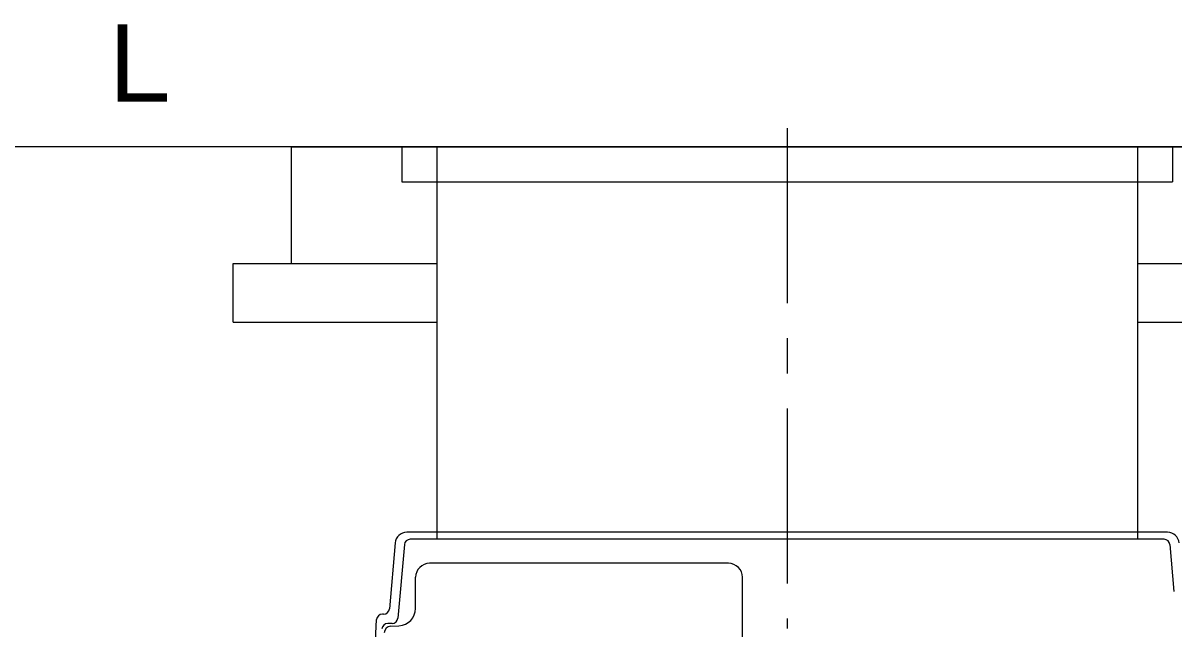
# Model space of a CAD drawing. Units: millimetres, scale not verified. Extents: x -9828 to 7490, y -6967 to 5111.
# Drawn here: x -5852 to -4866, y -2599 to -2080 of the extents above; entities that cross this region are included whole.
import ezdxf
from ezdxf.enums import TextEntityAlignment as Align

# ---------------------------------------------------------------- set-up
doc = ezdxf.new("R2010")
doc.units = ezdxf.units.MM
doc.header["$LTSCALE"] = 30
doc.linetypes.add('CHAIN1', pattern=[8, 5, -1, 1, -1])
for name, color, linetype, lineweight in [('0-1_KIKI', 3, 'Continuous', 25), ('0-2_SEISAKU', 2, 'Continuous', 25), ('0-3_A-PIPE', 3, 'Continuous', 25)]:
    doc.layers.add(name, color=color, linetype=linetype, lineweight=lineweight)
doc.styles.add('MS Gothic', font='')
doc.styles.get('MS Gothic').set_extended_font_data('MS Gothic')

msp = doc.modelspace()

# ---------------------------------------------------------------- linework, layer by layer
at = {"layer": '0-1_KIKI', "linetype": 'CHAIN1'}
msp.add_line((-5197.65, -2170.27), (-5197.65, -2598.68), dxfattribs=at)
at = {"layer": '0-1_KIKI'}
for p, q in [((-4871.82, -2516.36), (-5523.49, -2516.36)), ((-4874.74, -2522.36), (-5520.57, -2522.36)), ((-5497.65, -2516.36), (-5497.65, -2522.36)), ((-4897.65, -2516.36), (-4897.65, -2522.36)), ((-5533.45, -2525.49), (-5538.38, -2581.8)), ((-5525.55, -2526.92), (-5531.05, -2589.8)), ((-4869.76, -2526.92), (-4866.26, -2566.97)), ((-5247.92, -2542.88), (-5503.92, -2542.88)), ((-5515.92, -2581.49), (-5515.92, -2554.88)), ((-5235.92, -2690.72), (-5235.92, -2554.88)), ((-5515.92, -2575.04), (-5515.92, -2575.04)), ((-5558.63, -2768.88), (-5549.31, -2591.1)), ((-5543.36, -2586.36), (-5544.32, -2586.36)), ((-5536.03, -2594.36), (-5539.73, -2594.36)), ((-5537.22, -2596.79), (-5530.13, -2596.42))]:
    msp.add_line(p, q, dxfattribs=at)
for centre, radius, start, end in [((-5523.49, -2526.36), 10, 90, 175), ((-5520.57, -2527.36), 5, 90, 175), ((-4874.74, -2527.36), 5, 5, 90), ((-4871.82, -2526.36), 10, 5, 90), ((-5503.92, -2554.88), 12, 90, 180), ((-5247.92, -2554.88), 12, 0, 90), ((-5543.36, -2581.36), 5, 270, 355), ((-5530.92, -2581.44), 15, 273, 0), ((-5544.32, -2591.36), 5, 90, 177), ((-5536.03, -2589.36), 5, 270, 355), ((-5539.73, -2599.36), 5, 90, 177), ((-5536.91, -2602.78), 6, 93, 177)]:
    msp.add_arc(centre, radius, start, end, dxfattribs=at)
at = {"layer": '0-2_SEISAKU'}
for p, q in [((-3182.59, -2186.36), (-6669.86, -2186.36)), ((-5622.14, -2186.36), (-3852.65, -2186.36)), ((-5622.14, -2286.36), (-5622.14, -2186.36)), ((-4867.65, -2186.36), (-5527.65, -2186.36)), ((-5527.65, -2216.36), (-4867.65, -2216.36)), ((-5672.14, -2336.36), (-5672.14, -2286.36)), ((-5672.14, -2286.36), (-5497.65, -2286.36)), ((-4897.65, -2286.36), (-4607.65, -2286.36)), ((-5672.14, -2336.36), (-5497.65, -2336.36)), ((-4897.65, -2336.36), (-4607.65, -2336.36))]:
    msp.add_line(p, q, dxfattribs=at)
at = {"layer": '0-3_A-PIPE', "color": 2}
for p, q in [((-5527.65, -2186.36), (-5527.65, -2216.36)), ((-5497.65, -2186.36), (-5497.65, -2516.36)), ((-4897.65, -2186.36), (-4897.65, -2516.36)), ((-4867.65, -2186.36), (-4867.65, -2216.36))]:
    msp.add_line(p, q, dxfattribs=at)

# ---------------------------------------------------------------- texts
at = {"layer": '0-2_SEISAKU', "color": 4, "style": 'MS Gothic'}
msp.add_text('Ｇ．Ｌ', height=65.98, dxfattribs=at).set_placement((-5978.59, -2167.39), align=Align.BOTTOM_LEFT)

doc.saveas('drawing.dxf')
